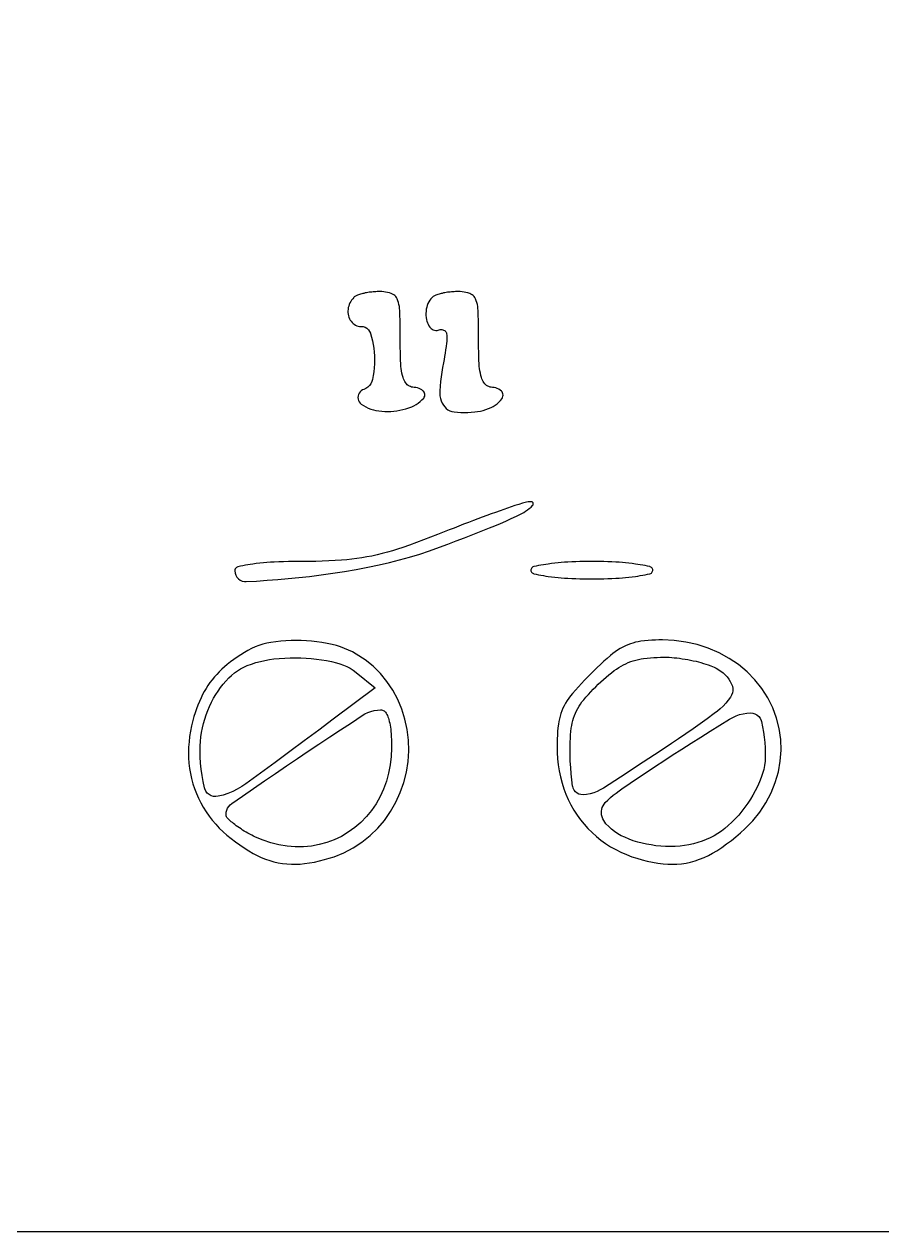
# Model space of a CAD drawing. Header units: millimetres. Extents: x -134 to 134, y -49 to 49.
# Drawn here: x 95.94 to 106.07, y -21.84 to -7.58 of the extents above; entities that cross this region are included whole.
import ezdxf

# ---------------------------------------------------------------- set-up
doc = ezdxf.new("R2010")
doc.units = ezdxf.units.MM
doc.header["$LTSCALE"] = 10
doc.header["$MEASUREMENT"] = 0

# ---------------------------------------------------------------- blocks, each defined once
blk = doc.blocks.new('DT0B-ULTRA_v_1')
at = {"color": 7, "linetype": 'Continuous', "lineweight": -3}
for points in [[(82.67, 28.183, 0), (85.809, 28.178, 0), (85.809, 28.178, 0), (88.336, 28.174, 0), (90.864, 28.169, 0), (93.392, 28.165, 0), (95.919, 28.16, 0), (98.447, 28.155, 0), (100.975, 28.15, 0), (100.975, 28.15, 0), (133.588, 28.081, 0), (133.588, 24.295, 0), (133.588, 20.509, 0), (116.6, 20.483, 0), (99.613, 20.456, 0), (116.6, 20.431, 0), (133.588, 20.406, 0), (133.588, -0.72, 0), (133.588, -21.845, 0), (0, -21.845, 0)], [(99.835, -10.811, 0), (99.822, -10.826, 0), (99.809, -10.842, 0), (99.799, -10.858, 0), (99.789, -10.876, 0), (99.781, -10.894, 0), (99.775, -10.913, 0), (99.77, -10.932, 0), (99.767, -10.952, 0), (99.766, -10.971, 0), (99.766, -10.991, 0), (99.769, -11.01, 0), (99.772, -11.029, 0), (99.778, -11.046, 0), (99.785, -11.063, 0), (99.793, -11.078, 0), (99.803, -11.093, 0), (99.815, -11.107, 0), (99.828, -11.119, 0), (99.841, -11.129, 0), (99.856, -11.138, 0), (99.871, -11.145, 0), (99.887, -11.15, 0), (99.904, -11.153, 0), (99.921, -11.154, 0), (99.945, -11.156, 0), (99.968, -11.164, 0), (99.989, -11.176, 0), (100.007, -11.192, 0), (100.022, -11.212, 0), (100.032, -11.234, 0), (100.032, -11.236, 0), (100.044, -11.28, 0), (100.055, -11.324, 0), (100.063, -11.368, 0), (100.07, -11.412, 0), (100.075, -11.457, 0), (100.078, -11.502, 0), (100.079, -11.548, 0), (100.078, -11.595, 0), (100.076, -11.641, 0), (100.071, -11.688, 0), (100.065, -11.734, 0), (100.057, -11.779, 0), (100.049, -11.806, 0), (100.037, -11.83, 0), (100.021, -11.852, 0), (100.002, -11.871, 0), (99.979, -11.886, 0), (99.954, -11.897, 0), (99.937, -11.904, 0), (99.922, -11.914, 0), (99.909, -11.927, 0), (99.898, -11.941, 0), (99.89, -11.958, 0), (99.885, -11.975, 0), (99.884, -11.993, 0), (99.885, -12.011, 0), (99.89, -12.028, 0), (99.899, -12.044, 0), (99.909, -12.058, 0), (99.923, -12.07, 0), (99.949, -12.087, 0), (99.977, -12.103, 0), (100.006, -12.117, 0), (100.035, -12.129, 0), (100.066, -12.138, 0), (100.096, -12.146, 0), (100.132, -12.152, 0), (100.167, -12.156, 0), (100.202, -12.159, 0), (100.238, -12.159, 0), (100.273, -12.158, 0), (100.309, -12.155, 0), (100.345, -12.15, 0), (100.38, -12.143, 0), (100.415, -12.135, 0), (100.45, -12.126, 0), (100.485, -12.115, 0), (100.519, -12.102, 0), (100.545, -12.09, 0), (100.571, -12.076, 0), (100.596, -12.06, 0), (100.619, -12.042, 0), (100.64, -12.022, 0), (100.66, -12, 0), (100.667, -11.99, 0), (100.672, -11.978, 0), (100.674, -11.965, 0), (100.674, -11.953, 0), (100.671, -11.94, 0), (100.665, -11.929, 0), (100.657, -11.919, 0), (100.655, -11.917, 0), (100.64, -11.904, 0), (100.623, -11.893, 0), (100.605, -11.885, 0), (100.586, -11.878, 0), (100.566, -11.875, 0), (100.546, -11.873, 0), (100.532, -11.872, 0), (100.517, -11.87, 0), (100.504, -11.865, 0), (100.491, -11.859, 0), (100.478, -11.851, 0), (100.467, -11.842, 0), (100.456, -11.83, 0), (100.445, -11.817, 0), (100.436, -11.803, 0), (100.428, -11.789, 0), (100.422, -11.774, 0), (100.417, -11.758, 0), (100.41, -11.732, 0), (100.404, -11.706, 0), (100.399, -11.679, 0), (100.395, -11.652, 0), (100.392, -11.625, 0), (100.39, -11.598, 0), (100.388, -11.55, 0), (100.386, -11.502, 0), (100.385, -11.453, 0), (100.384, -11.405, 0), (100.384, -11.356, 0), (100.383, -11.308, 0), (100.383, -11.251, 0), (100.383, -11.194, 0), (100.382, -11.137, 0), (100.381, -11.08, 0), (100.379, -11.023, 0), (100.377, -10.966, 0), (100.376, -10.943, 0), (100.373, -10.919, 0), (100.368, -10.896, 0), (100.363, -10.873, 0), (100.355, -10.851, 0), (100.347, -10.829, 0), (100.34, -10.814, 0), (100.33, -10.801, 0), (100.319, -10.789, 0), (100.306, -10.779, 0), (100.292, -10.771, 0), (100.277, -10.764, 0), (100.256, -10.758, 0), (100.234, -10.752, 0), (100.211, -10.748, 0), (100.189, -10.745, 0), (100.166, -10.743, 0), (100.144, -10.743, 0), (100.127, -10.743, 0), (100.111, -10.743, 0), (100.095, -10.744, 0), (100.079, -10.745, 0), (100.063, -10.746, 0), (100.047, -10.748, 0), (100.031, -10.749, 0), (100.016, -10.751, 0), (100, -10.754, 0), (99.985, -10.756, 0), (99.969, -10.759, 0), (99.954, -10.763, 0), (99.941, -10.766, 0), (99.928, -10.769, 0), (99.915, -10.772, 0), (99.903, -10.776, 0), (99.89, -10.78, 0), (99.877, -10.785, 0), (99.87, -10.788, 0), (99.862, -10.791, 0), (99.855, -10.795, 0), (99.848, -10.8, 0), (99.841, -10.805, 0), (99.835, -10.811, 0)], [(100.76, -10.811, 0), (100.745, -10.828, 0), (100.732, -10.845, 0), (100.72, -10.864, 0), (100.71, -10.884, 0), (100.702, -10.905, 0), (100.696, -10.927, 0), (100.691, -10.951, 0), (100.688, -10.975, 0), (100.687, -11, 0), (100.687, -11.025, 0), (100.689, -11.049, 0), (100.693, -11.074, 0), (100.698, -11.093, 0), (100.704, -11.111, 0), (100.712, -11.129, 0), (100.722, -11.146, 0), (100.734, -11.162, 0), (100.747, -11.177, 0), (100.759, -11.187, 0), (100.773, -11.195, 0), (100.787, -11.199, 0), (100.803, -11.201, 0), (100.818, -11.2, 0), (100.833, -11.196, 0), (100.844, -11.193, 0), (100.854, -11.191, 0), (100.865, -11.19, 0), (100.876, -11.191, 0), (100.886, -11.193, 0), (100.896, -11.196, 0), (100.905, -11.201, 0), (100.913, -11.207, 0), (100.919, -11.214, 0), (100.925, -11.222, 0), (100.928, -11.23, 0), (100.931, -11.24, 0), (100.933, -11.258, 0), (100.934, -11.277, 0), (100.935, -11.296, 0), (100.935, -11.314, 0), (100.933, -11.333, 0), (100.931, -11.352, 0), (100.925, -11.391, 0), (100.919, -11.429, 0), (100.913, -11.468, 0), (100.906, -11.507, 0), (100.9, -11.546, 0), (100.893, -11.584, 0), (100.883, -11.639, 0), (100.874, -11.694, 0), (100.867, -11.749, 0), (100.86, -11.804, 0), (100.855, -11.86, 0), (100.85, -11.915, 0), (100.85, -11.945, 0), (100.852, -11.974, 0), (100.858, -12.003, 0), (100.867, -12.032, 0), (100.879, -12.059, 0), (100.893, -12.085, 0), (100.909, -12.105, 0), (100.927, -12.123, 0), (100.947, -12.138, 0), (100.97, -12.15, 0), (100.994, -12.159, 0), (101.019, -12.164, 0), (101.059, -12.168, 0), (101.1, -12.17, 0), (101.141, -12.171, 0), (101.181, -12.17, 0), (101.222, -12.168, 0), (101.263, -12.164, 0), (101.296, -12.159, 0), (101.329, -12.153, 0), (101.362, -12.145, 0), (101.394, -12.135, 0), (101.425, -12.123, 0), (101.456, -12.11, 0), (101.481, -12.098, 0), (101.505, -12.083, 0), (101.528, -12.066, 0), (101.549, -12.048, 0), (101.568, -12.027, 0), (101.585, -12.005, 0), (101.592, -11.993, 0), (101.596, -11.979, 0), (101.598, -11.965, 0), (101.596, -11.951, 0), (101.592, -11.938, 0), (101.585, -11.925, 0), (101.578, -11.918, 0), (101.563, -11.905, 0), (101.547, -11.894, 0), (101.529, -11.885, 0), (101.511, -11.878, 0), (101.491, -11.875, 0), (101.471, -11.873, 0), (101.457, -11.872, 0), (101.443, -11.87, 0), (101.429, -11.865, 0), (101.416, -11.859, 0), (101.403, -11.851, 0), (101.392, -11.842, 0), (101.381, -11.83, 0), (101.371, -11.817, 0), (101.362, -11.803, 0), (101.354, -11.789, 0), (101.347, -11.774, 0), (101.342, -11.758, 0), (101.335, -11.732, 0), (101.329, -11.706, 0), (101.324, -11.679, 0), (101.32, -11.652, 0), (101.317, -11.625, 0), (101.315, -11.598, 0), (101.313, -11.55, 0), (101.312, -11.502, 0), (101.31, -11.453, 0), (101.309, -11.405, 0), (101.309, -11.356, 0), (101.309, -11.308, 0), (101.309, -11.251, 0), (101.308, -11.194, 0), (101.307, -11.137, 0), (101.306, -11.08, 0), (101.304, -11.023, 0), (101.303, -10.966, 0), (101.301, -10.943, 0), (101.298, -10.919, 0), (101.294, -10.896, 0), (101.288, -10.873, 0), (101.281, -10.851, 0), (101.272, -10.829, 0), (101.265, -10.814, 0), (101.255, -10.801, 0), (101.244, -10.789, 0), (101.232, -10.779, 0), (101.218, -10.771, 0), (101.203, -10.764, 0), (101.181, -10.758, 0), (101.159, -10.752, 0), (101.137, -10.748, 0), (101.114, -10.745, 0), (101.091, -10.743, 0), (101.069, -10.743, 0), (101.053, -10.743, 0), (101.036, -10.743, 0), (101.02, -10.744, 0), (101.004, -10.745, 0), (100.988, -10.746, 0), (100.972, -10.748, 0), (100.956, -10.749, 0), (100.941, -10.751, 0), (100.925, -10.754, 0), (100.91, -10.756, 0), (100.895, -10.759, 0), (100.879, -10.763, 0), (100.866, -10.766, 0), (100.853, -10.769, 0), (100.841, -10.772, 0), (100.828, -10.776, 0), (100.815, -10.78, 0), (100.802, -10.785, 0), (100.795, -10.788, 0), (100.787, -10.791, 0), (100.78, -10.795, 0), (100.773, -10.8, 0), (100.767, -10.805, 0), (100.76, -10.811, 0)], [(100.903, -13.58, 0), (100.822, -13.612, 0), (100.74, -13.644, 0), (100.659, -13.675, 0), (100.577, -13.705, 0), (100.494, -13.735, 0), (100.412, -13.764, 0), (100.352, -13.784, 0), (100.292, -13.803, 0), (100.231, -13.82, 0), (100.17, -13.836, 0), (100.109, -13.851, 0), (100.047, -13.865, 0), (99.989, -13.876, 0), (99.93, -13.886, 0), (99.87, -13.895, 0), (99.811, -13.903, 0), (99.751, -13.909, 0), (99.691, -13.914, 0), (99.615, -13.919, 0), (99.539, -13.922, 0), (99.462, -13.925, 0), (99.386, -13.928, 0), (99.309, -13.929, 0), (99.233, -13.929, 0), (99.176, -13.93, 0), (99.12, -13.93, 0), (99.063, -13.931, 0), (99.007, -13.932, 0), (98.95, -13.934, 0), (98.894, -13.936, 0), (98.852, -13.938, 0), (98.81, -13.941, 0), (98.768, -13.944, 0), (98.726, -13.948, 0), (98.684, -13.953, 0), (98.642, -13.959, 0), (98.613, -13.963, 0), (98.584, -13.968, 0), (98.555, -13.973, 0), (98.526, -13.979, 0), (98.497, -13.985, 0), (98.468, -13.992, 0), (98.458, -13.995, 0), (98.449, -14.001, 0), (98.442, -14.008, 0), (98.436, -14.017, 0), (98.432, -14.026, 0), (98.43, -14.036, 0), (98.43, -14.04, 0), (98.433, -14.066, 0), (98.441, -14.091, 0), (98.454, -14.114, 0), (98.472, -14.134, 0), (98.494, -14.15, 0), (98.518, -14.16, 0), (98.544, -14.166, 0), (98.563, -14.166, 0), (98.688, -14.16, 0), (98.813, -14.151, 0), (98.938, -14.142, 0), (99.062, -14.131, 0), (99.187, -14.119, 0), (99.311, -14.105, 0), (99.449, -14.088, 0), (99.587, -14.068, 0), (99.725, -14.047, 0), (99.862, -14.023, 0), (99.999, -13.997, 0), (100.135, -13.968, 0), (100.256, -13.941, 0), (100.376, -13.91, 0), (100.494, -13.877, 0), (100.613, -13.841, 0), (100.73, -13.802, 0), (100.846, -13.761, 0), (100.945, -13.724, 0), (101.044, -13.686, 0), (101.142, -13.649, 0), (101.24, -13.611, 0), (101.338, -13.572, 0), (101.436, -13.533, 0), (101.501, -13.507, 0), (101.565, -13.48, 0), (101.629, -13.452, 0), (101.692, -13.423, 0), (101.755, -13.393, 0), (101.818, -13.362, 0), (101.841, -13.35, 0), (101.864, -13.336, 0), (101.886, -13.321, 0), (101.907, -13.305, 0), (101.927, -13.287, 0), (101.946, -13.269, 0), (101.95, -13.264, 0), (101.952, -13.259, 0), (101.953, -13.254, 0), (101.954, -13.248, 0), (101.953, -13.242, 0), (101.951, -13.237, 0), (101.947, -13.233, 0), (101.943, -13.229, 0), (101.939, -13.226, 0), (101.933, -13.224, 0), (101.928, -13.223, 0), (101.925, -13.223, 0), (101.909, -13.224, 0), (101.892, -13.226, 0), (101.875, -13.229, 0), (101.859, -13.232, 0), (101.843, -13.236, 0), (101.827, -13.241, 0), (101.782, -13.255, 0), (101.738, -13.27, 0), (101.694, -13.285, 0), (101.65, -13.3, 0), (101.606, -13.315, 0), (101.562, -13.33, 0), (101.509, -13.349, 0), (101.456, -13.368, 0), (101.404, -13.387, 0), (101.352, -13.406, 0), (101.299, -13.425, 0), (101.247, -13.445, 0), (101.19, -13.467, 0), (101.132, -13.489, 0), (101.075, -13.511, 0), (101.018, -13.534, 0), (100.96, -13.557, 0), (100.903, -13.58, 0)], [(101.925, -14.032, 0), (101.926, -14.041, 0), (101.929, -14.049, 0), (101.934, -14.057, 0), (101.94, -14.064, 0), (101.947, -14.069, 0), (101.955, -14.073, 0), (101.959, -14.074, 0), (101.987, -14.08, 0), (102.016, -14.086, 0), (102.045, -14.091, 0), (102.073, -14.096, 0), (102.102, -14.101, 0), (102.131, -14.106, 0), (102.169, -14.111, 0), (102.208, -14.115, 0), (102.246, -14.119, 0), (102.285, -14.123, 0), (102.323, -14.126, 0), (102.362, -14.128, 0), (102.409, -14.13, 0), (102.456, -14.132, 0), (102.503, -14.133, 0), (102.551, -14.134, 0), (102.598, -14.135, 0), (102.645, -14.135, 0), (102.692, -14.135, 0), (102.74, -14.134, 0), (102.787, -14.133, 0), (102.834, -14.132, 0), (102.881, -14.13, 0), (102.928, -14.128, 0), (102.967, -14.126, 0), (103.006, -14.123, 0), (103.044, -14.119, 0), (103.082, -14.115, 0), (103.121, -14.111, 0), (103.159, -14.106, 0), (103.188, -14.101, 0), (103.217, -14.096, 0), (103.246, -14.091, 0), (103.274, -14.086, 0), (103.303, -14.08, 0), (103.331, -14.074, 0), (103.34, -14.071, 0), (103.348, -14.066, 0), (103.354, -14.06, 0), (103.359, -14.053, 0), (103.363, -14.045, 0), (103.364, -14.036, 0), (103.365, -14.032, 0), (103.364, -14.023, 0), (103.361, -14.015, 0), (103.357, -14.007, 0), (103.351, -14, 0), (103.343, -13.995, 0), (103.335, -13.991, 0), (103.331, -13.99, 0), (103.303, -13.984, 0), (103.274, -13.978, 0), (103.246, -13.973, 0), (103.217, -13.968, 0), (103.188, -13.963, 0), (103.159, -13.959, 0), (103.121, -13.954, 0), (103.082, -13.949, 0), (103.044, -13.945, 0), (103.006, -13.942, 0), (102.967, -13.939, 0), (102.928, -13.936, 0), (102.881, -13.934, 0), (102.834, -13.932, 0), (102.787, -13.931, 0), (102.74, -13.93, 0), (102.692, -13.93, 0), (102.645, -13.929, 0), (102.598, -13.93, 0), (102.551, -13.93, 0), (102.503, -13.931, 0), (102.456, -13.932, 0), (102.409, -13.934, 0), (102.362, -13.936, 0), (102.323, -13.939, 0), (102.285, -13.942, 0), (102.246, -13.945, 0), (102.208, -13.949, 0), (102.169, -13.954, 0), (102.131, -13.959, 0), (102.102, -13.963, 0), (102.073, -13.968, 0), (102.045, -13.973, 0), (102.016, -13.978, 0), (101.987, -13.984, 0), (101.959, -13.99, 0), (101.95, -13.993, 0), (101.943, -13.998, 0), (101.936, -14.004, 0), (101.931, -14.011, 0), (101.927, -14.019, 0), (101.926, -14.028, 0), (101.925, -14.032, 0)], [(98.586, -14.979, 0), (98.543, -15.005, 0), (98.501, -15.031, 0), (98.46, -15.058, 0), (98.42, -15.087, 0), (98.38, -15.116, 0), (98.341, -15.146, 0), (98.308, -15.173, 0), (98.277, -15.202, 0), (98.246, -15.231, 0), (98.217, -15.262, 0), (98.189, -15.293, 0), (98.162, -15.326, 0), (98.137, -15.359, 0), (98.113, -15.394, 0), (98.091, -15.429, 0), (98.07, -15.465, 0), (98.05, -15.501, 0), (98.032, -15.539, 0), (98.013, -15.582, 0), (97.995, -15.626, 0), (97.978, -15.67, 0), (97.963, -15.715, 0), (97.948, -15.76, 0), (97.935, -15.805, 0), (97.92, -15.868, 0), (97.907, -15.931, 0), (97.897, -15.994, 0), (97.89, -16.058, 0), (97.885, -16.122, 0), (97.883, -16.186, 0), (97.885, -16.248, 0), (97.889, -16.31, 0), (97.896, -16.372, 0), (97.907, -16.433, 0), (97.92, -16.493, 0), (97.936, -16.553, 0), (97.955, -16.611, 0), (97.977, -16.668, 0), (98.001, -16.724, 0), (98.028, -16.779, 0), (98.058, -16.832, 0), (98.091, -16.884, 0), (98.127, -16.935, 0), (98.165, -16.984, 0), (98.205, -17.031, 0), (98.247, -17.077, 0), (98.292, -17.12, 0), (98.338, -17.161, 0), (98.387, -17.201, 0), (98.437, -17.239, 0), (98.489, -17.276, 0), (98.541, -17.311, 0), (98.594, -17.344, 0), (98.649, -17.376, 0), (98.695, -17.401, 0), (98.743, -17.423, 0), (98.792, -17.443, 0), (98.842, -17.46, 0), (98.893, -17.474, 0), (98.944, -17.486, 0), (98.995, -17.495, 0), (99.046, -17.501, 0), (99.098, -17.504, 0), (99.15, -17.505, 0), (99.201, -17.502, 0), (99.253, -17.497, 0), (99.312, -17.488, 0), (99.371, -17.478, 0), (99.43, -17.465, 0), (99.488, -17.45, 0), (99.546, -17.433, 0), (99.603, -17.415, 0), (99.717, -17.368, 0), (99.827, -17.311, 0), (99.931, -17.244, 0), (100.028, -17.166, 0), (100.117, -17.08, 0), (100.197, -16.986, 0), (100.269, -16.882, 0), (100.332, -16.772, 0), (100.384, -16.657, 0), (100.426, -16.538, 0), (100.457, -16.416, 0), (100.476, -16.291, 0), (100.484, -16.166, 0), (100.481, -16.04, 0), (100.465, -15.915, 0), (100.439, -15.793, 0), (100.401, -15.673, 0), (100.353, -15.557, 0), (100.295, -15.449, 0), (100.227, -15.348, 0), (100.149, -15.253, 0), (100.062, -15.167, 0), (99.968, -15.09, 0), (99.865, -15.023, 0), (99.821, -14.998, 0), (99.774, -14.975, 0), (99.727, -14.955, 0), (99.679, -14.937, 0), (99.63, -14.922, 0), (99.58, -14.91, 0), (99.52, -14.897, 0), (99.459, -14.887, 0), (99.398, -14.878, 0), (99.337, -14.871, 0), (99.276, -14.867, 0), (99.214, -14.863, 0), (99.154, -14.862, 0), (99.094, -14.863, 0), (99.033, -14.866, 0), (98.973, -14.87, 0), (98.913, -14.877, 0), (98.854, -14.885, 0), (98.807, -14.894, 0), (98.761, -14.905, 0), (98.715, -14.92, 0), (98.671, -14.937, 0), (98.628, -14.957, 0), (98.586, -14.979, 0)], [(102.633, -15.254, 0), (102.596, -15.291, 0), (102.559, -15.33, 0), (102.522, -15.369, 0), (102.487, -15.408, 0), (102.451, -15.448, 0), (102.417, -15.488, 0), (102.395, -15.515, 0), (102.374, -15.543, 0), (102.354, -15.572, 0), (102.336, -15.602, 0), (102.32, -15.632, 0), (102.304, -15.663, 0), (102.291, -15.693, 0), (102.28, -15.723, 0), (102.27, -15.754, 0), (102.262, -15.786, 0), (102.255, -15.817, 0), (102.251, -15.849, 0), (102.245, -15.893, 0), (102.241, -15.937, 0), (102.238, -15.98, 0), (102.236, -16.024, 0), (102.234, -16.068, 0), (102.234, -16.112, 0), (102.236, -16.185, 0), (102.241, -16.258, 0), (102.249, -16.331, 0), (102.261, -16.403, 0), (102.276, -16.474, 0), (102.294, -16.545, 0), (102.315, -16.612, 0), (102.34, -16.677, 0), (102.367, -16.741, 0), (102.399, -16.803, 0), (102.433, -16.864, 0), (102.471, -16.923, 0), (102.511, -16.978, 0), (102.553, -17.032, 0), (102.599, -17.082, 0), (102.648, -17.131, 0), (102.699, -17.176, 0), (102.752, -17.219, 0), (102.808, -17.259, 0), (102.867, -17.297, 0), (102.927, -17.331, 0), (102.989, -17.362, 0), (103.053, -17.39, 0), (103.118, -17.415, 0), (103.178, -17.434, 0), (103.238, -17.452, 0), (103.3, -17.467, 0), (103.362, -17.48, 0), (103.424, -17.491, 0), (103.487, -17.499, 0), (103.541, -17.503, 0), (103.595, -17.505, 0), (103.649, -17.503, 0), (103.703, -17.498, 0), (103.757, -17.49, 0), (103.809, -17.478, 0), (103.864, -17.463, 0), (103.918, -17.445, 0), (103.97, -17.424, 0), (104.021, -17.401, 0), (104.071, -17.374, 0), (104.12, -17.345, 0), (104.178, -17.306, 0), (104.236, -17.265, 0), (104.292, -17.223, 0), (104.347, -17.179, 0), (104.4, -17.134, 0), (104.453, -17.087, 0), (104.545, -16.993, 0), (104.628, -16.89, 0), (104.7, -16.779, 0), (104.761, -16.662, 0), (104.811, -16.54, 0), (104.847, -16.413, 0), (104.87, -16.286, 0), (104.88, -16.158, 0), (104.875, -16.03, 0), (104.857, -15.903, 0), (104.826, -15.779, 0), (104.781, -15.659, 0), (104.722, -15.541, 0), (104.652, -15.43, 0), (104.57, -15.326, 0), (104.478, -15.232, 0), (104.377, -15.147, 0), (104.268, -15.074, 0), (104.147, -15.008, 0), (104.02, -14.954, 0), (103.889, -14.911, 0), (103.755, -14.88, 0), (103.619, -14.861, 0), (103.481, -14.855, 0), (103.438, -14.855, 0), (103.396, -14.857, 0), (103.353, -14.859, 0), (103.31, -14.862, 0), (103.268, -14.867, 0), (103.225, -14.872, 0), (103.194, -14.877, 0), (103.162, -14.883, 0), (103.131, -14.892, 0), (103.1, -14.902, 0), (103.07, -14.913, 0), (103.041, -14.926, 0), (103.01, -14.941, 0), (102.979, -14.958, 0), (102.95, -14.976, 0), (102.921, -14.996, 0), (102.893, -15.017, 0), (102.866, -15.039, 0), (102.826, -15.073, 0), (102.786, -15.108, 0), (102.747, -15.144, 0), (102.709, -15.18, 0), (102.671, -15.216, 0), (102.633, -15.254, 0)], [(99.864, -15.24, 0), (100.086, -15.421, 0), (99.592, -15.792, 0), (99.422, -15.92, 0), (99.25, -16.047, 0), (99.079, -16.174, 0), (98.907, -16.301, 0), (98.735, -16.427, 0), (98.562, -16.553, 0), (98.512, -16.586, 0), (98.46, -16.617, 0), (98.406, -16.644, 0), (98.35, -16.667, 0), (98.293, -16.687, 0), (98.235, -16.702, 0), (98.207, -16.706, 0), (98.179, -16.704, 0), (98.152, -16.695, 0), (98.127, -16.682, 0), (98.106, -16.663, 0), (98.088, -16.641, 0), (98.076, -16.615, 0), (98.072, -16.602, 0), (98.057, -16.529, 0), (98.044, -16.456, 0), (98.034, -16.383, 0), (98.027, -16.309, 0), (98.022, -16.236, 0), (98.021, -16.162, 0), (98.022, -16.108, 0), (98.025, -16.054, 0), (98.03, -16.001, 0), (98.038, -15.948, 0), (98.048, -15.895, 0), (98.06, -15.843, 0), (98.075, -15.791, 0), (98.092, -15.74, 0), (98.11, -15.689, 0), (98.131, -15.64, 0), (98.154, -15.591, 0), (98.179, -15.544, 0), (98.205, -15.501, 0), (98.232, -15.459, 0), (98.261, -15.418, 0), (98.292, -15.379, 0), (98.325, -15.341, 0), (98.359, -15.304, 0), (98.391, -15.274, 0), (98.425, -15.246, 0), (98.461, -15.221, 0), (98.498, -15.198, 0), (98.537, -15.177, 0), (98.577, -15.159, 0), (98.628, -15.14, 0), (98.68, -15.123, 0), (98.732, -15.109, 0), (98.785, -15.097, 0), (98.839, -15.087, 0), (98.892, -15.08, 0), (98.956, -15.074, 0), (99.019, -15.07, 0), (99.083, -15.067, 0), (99.146, -15.067, 0), (99.21, -15.068, 0), (99.273, -15.071, 0), (99.333, -15.076, 0), (99.393, -15.082, 0), (99.453, -15.09, 0), (99.512, -15.1, 0), (99.572, -15.112, 0), (99.63, -15.125, 0), (99.672, -15.137, 0), (99.714, -15.152, 0), (99.753, -15.17, 0), (99.792, -15.19, 0), (99.829, -15.214, 0), (99.864, -15.24, 0)], [(104.169, -15.224, 0), (104.196, -15.244, 0), (104.22, -15.267, 0), (104.242, -15.291, 0), (104.263, -15.318, 0), (104.28, -15.346, 0), (104.295, -15.376, 0), (104.304, -15.402, 0), (104.308, -15.428, 0), (104.308, -15.455, 0), (104.304, -15.481, 0), (104.295, -15.506, 0), (104.281, -15.53, 0), (104.255, -15.567, 0), (104.226, -15.602, 0), (104.195, -15.636, 0), (104.162, -15.668, 0), (104.127, -15.698, 0), (104.091, -15.726, 0), (104.008, -15.786, 0), (103.924, -15.846, 0), (103.84, -15.905, 0), (103.755, -15.964, 0), (103.67, -16.022, 0), (103.585, -16.079, 0), (103.452, -16.168, 0), (103.319, -16.257, 0), (103.185, -16.344, 0), (103.051, -16.432, 0), (102.917, -16.519, 0), (102.782, -16.606, 0), (102.745, -16.627, 0), (102.707, -16.645, 0), (102.667, -16.66, 0), (102.626, -16.671, 0), (102.584, -16.679, 0), (102.542, -16.683, 0), (102.517, -16.682, 0), (102.493, -16.675, 0), (102.471, -16.664, 0), (102.452, -16.648, 0), (102.436, -16.629, 0), (102.425, -16.607, 0), (102.419, -16.583, 0), (102.418, -16.581, 0), (102.409, -16.508, 0), (102.402, -16.435, 0), (102.396, -16.361, 0), (102.391, -16.288, 0), (102.389, -16.214, 0), (102.388, -16.141, 0), (102.389, -16.1, 0), (102.39, -16.059, 0), (102.392, -16.019, 0), (102.395, -15.978, 0), (102.399, -15.937, 0), (102.403, -15.897, 0), (102.408, -15.867, 0), (102.414, -15.837, 0), (102.421, -15.807, 0), (102.43, -15.778, 0), (102.44, -15.749, 0), (102.451, -15.721, 0), (102.465, -15.693, 0), (102.479, -15.665, 0), (102.495, -15.639, 0), (102.511, -15.613, 0), (102.529, -15.588, 0), (102.549, -15.563, 0), (102.576, -15.531, 0), (102.604, -15.5, 0), (102.632, -15.468, 0), (102.661, -15.438, 0), (102.691, -15.408, 0), (102.721, -15.378, 0), (102.751, -15.35, 0), (102.782, -15.323, 0), (102.813, -15.295, 0), (102.845, -15.269, 0), (102.877, -15.243, 0), (102.91, -15.218, 0), (102.936, -15.199, 0), (102.963, -15.182, 0), (102.99, -15.166, 0), (103.018, -15.15, 0), (103.047, -15.137, 0), (103.076, -15.124, 0), (103.105, -15.112, 0), (103.135, -15.102, 0), (103.165, -15.094, 0), (103.196, -15.086, 0), (103.226, -15.08, 0), (103.257, -15.076, 0), (103.297, -15.071, 0), (103.336, -15.067, 0), (103.376, -15.064, 0), (103.416, -15.062, 0), (103.455, -15.061, 0), (103.495, -15.06, 0), (103.526, -15.06, 0), (103.557, -15.061, 0), (103.588, -15.063, 0), (103.619, -15.065, 0), (103.65, -15.068, 0), (103.681, -15.072, 0), (103.713, -15.077, 0), (103.746, -15.082, 0), (103.778, -15.087, 0), (103.811, -15.094, 0), (103.843, -15.101, 0), (103.875, -15.108, 0), (103.904, -15.116, 0), (103.933, -15.123, 0), (103.962, -15.132, 0), (103.991, -15.141, 0), (104.02, -15.151, 0), (104.049, -15.161, 0), (104.07, -15.169, 0), (104.091, -15.178, 0), (104.111, -15.188, 0), (104.131, -15.199, 0), (104.15, -15.211, 0), (104.169, -15.224, 0)], [(100.281, -16.132, 0), (100.277, -16.231, 0), (100.265, -16.329, 0), (100.246, -16.427, 0), (100.22, -16.522, 0), (100.186, -16.616, 0), (100.145, -16.706, 0), (100.099, -16.789, 0), (100.046, -16.868, 0), (99.986, -16.941, 0), (99.92, -17.01, 0), (99.848, -17.072, 0), (99.77, -17.127, 0), (99.69, -17.175, 0), (99.605, -17.216, 0), (99.517, -17.248, 0), (99.426, -17.273, 0), (99.334, -17.29, 0), (99.24, -17.298, 0), (99.143, -17.298, 0), (99.047, -17.29, 0), (98.951, -17.275, 0), (98.857, -17.252, 0), (98.765, -17.221, 0), (98.676, -17.183, 0), (98.653, -17.172, 0), (98.631, -17.16, 0), (98.608, -17.149, 0), (98.586, -17.137, 0), (98.564, -17.124, 0), (98.542, -17.112, 0), (98.523, -17.1, 0), (98.504, -17.088, 0), (98.485, -17.076, 0), (98.466, -17.063, 0), (98.448, -17.049, 0), (98.43, -17.036, 0), (98.416, -17.025, 0), (98.402, -17.013, 0), (98.388, -17.002, 0), (98.374, -16.99, 0), (98.361, -16.977, 0), (98.348, -16.965, 0), (98.342, -16.958, 0), (98.337, -16.951, 0), (98.333, -16.943, 0), (98.33, -16.934, 0), (98.328, -16.925, 0), (98.328, -16.916, 0), (98.33, -16.891, 0), (98.335, -16.867, 0), (98.345, -16.844, 0), (98.359, -16.823, 0), (98.375, -16.804, 0), (98.394, -16.788, 0), (98.523, -16.699, 0), (98.652, -16.61, 0), (98.782, -16.521, 0), (98.911, -16.432, 0), (99.041, -16.344, 0), (99.17, -16.256, 0), (99.297, -16.17, 0), (99.424, -16.085, 0), (99.551, -16.001, 0), (99.678, -15.917, 0), (99.806, -15.833, 0), (99.933, -15.749, 0), (99.967, -15.73, 0), (100.002, -15.713, 0), (100.038, -15.7, 0), (100.076, -15.69, 0), (100.114, -15.684, 0), (100.152, -15.681, 0), (100.163, -15.681, 0), (100.173, -15.684, 0), (100.183, -15.688, 0), (100.193, -15.693, 0), (100.201, -15.7, 0), (100.208, -15.709, 0), (100.216, -15.722, 0), (100.224, -15.735, 0), (100.231, -15.749, 0), (100.238, -15.764, 0), (100.243, -15.779, 0), (100.248, -15.794, 0), (100.254, -15.817, 0), (100.259, -15.84, 0), (100.264, -15.863, 0), (100.268, -15.887, 0), (100.271, -15.91, 0), (100.273, -15.934, 0), (100.275, -15.967, 0), (100.277, -16, 0), (100.279, -16.033, 0), (100.28, -16.066, 0), (100.28, -16.099, 0), (100.281, -16.132, 0)], [(104.693, -16.191, 0), (104.693, -16.24, 0), (104.69, -16.289, 0), (104.683, -16.337, 0), (104.674, -16.385, 0), (104.661, -16.433, 0), (104.645, -16.479, 0), (104.624, -16.532, 0), (104.6, -16.585, 0), (104.575, -16.636, 0), (104.547, -16.687, 0), (104.518, -16.736, 0), (104.486, -16.784, 0), (104.452, -16.832, 0), (104.417, -16.878, 0), (104.379, -16.923, 0), (104.34, -16.966, 0), (104.299, -17.008, 0), (104.256, -17.048, 0), (104.217, -17.082, 0), (104.176, -17.113, 0), (104.133, -17.142, 0), (104.088, -17.168, 0), (104.042, -17.192, 0), (103.995, -17.213, 0), (103.946, -17.232, 0), (103.895, -17.249, 0), (103.844, -17.263, 0), (103.792, -17.274, 0), (103.74, -17.283, 0), (103.687, -17.289, 0), (103.63, -17.293, 0), (103.573, -17.294, 0), (103.516, -17.294, 0), (103.459, -17.29, 0), (103.402, -17.285, 0), (103.346, -17.277, 0), (103.292, -17.268, 0), (103.239, -17.256, 0), (103.187, -17.242, 0), (103.135, -17.226, 0), (103.084, -17.207, 0), (103.034, -17.186, 0), (102.992, -17.167, 0), (102.952, -17.144, 0), (102.914, -17.119, 0), (102.878, -17.091, 0), (102.844, -17.06, 0), (102.812, -17.027, 0), (102.797, -17.009, 0), (102.785, -16.989, 0), (102.774, -16.968, 0), (102.766, -16.945, 0), (102.761, -16.922, 0), (102.759, -16.899, 0), (102.759, -16.877, 0), (102.762, -16.855, 0), (102.769, -16.833, 0), (102.778, -16.813, 0), (102.79, -16.794, 0), (102.804, -16.777, 0), (102.834, -16.747, 0), (102.866, -16.718, 0), (102.898, -16.69, 0), (102.931, -16.663, 0), (102.966, -16.637, 0), (103.001, -16.612, 0), (103.099, -16.546, 0), (103.198, -16.48, 0), (103.297, -16.414, 0), (103.396, -16.348, 0), (103.495, -16.283, 0), (103.595, -16.218, 0), (103.706, -16.145, 0), (103.818, -16.073, 0), (103.931, -16.002, 0), (104.044, -15.931, 0), (104.157, -15.861, 0), (104.27, -15.791, 0), (104.308, -15.77, 0), (104.348, -15.752, 0), (104.389, -15.738, 0), (104.431, -15.728, 0), (104.474, -15.721, 0), (104.517, -15.718, 0), (104.544, -15.72, 0), (104.57, -15.728, 0), (104.594, -15.741, 0), (104.615, -15.759, 0), (104.632, -15.78, 0), (104.643, -15.805, 0), (104.648, -15.82, 0), (104.66, -15.881, 0), (104.671, -15.943, 0), (104.679, -16.004, 0), (104.686, -16.066, 0), (104.691, -16.129, 0), (104.693, -16.191, 0)]]:
    blk.add_polyline3d(points, dxfattribs=at)

msp = doc.modelspace()

# ---------------------------------------------------------------- block references
msp.add_blockref('DT0B-ULTRA_v_1', (0, 0))

doc.saveas('drawing.dxf')
